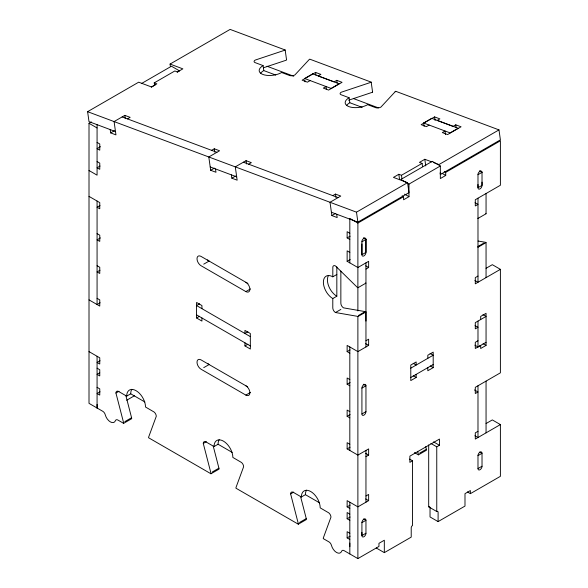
<?xml version="1.0" encoding="UTF-8"?>
<svg xmlns="http://www.w3.org/2000/svg" width="588" height="588" viewBox="0 0 588 588"><rect width="100%" height="100%" fill="white"/><g stroke="black" fill="none" stroke-linecap="round" stroke-linejoin="round"><path stroke-width="0.88" d="M125.898 395.724L131.58 417.737A3.793 2.19 60 0 1 131.69 418.693L123.627 423.353L117.953 420.075A3.8 2.198 60 0 0 115.799 420.082L114.66 421.883A7.607 4.388 60 0 1 106.038 416.907L104.899 413.79A3.8 2.198 60 0 0 102.746 411.291L89.008 403.361L89.008 123.296L91.368 121.936M97.071 404.397L97.071 408.021L97.071 356.277M349.823 546.7L349.823 543.077M365.956 321.085L365.956 311.927L357.886 316.587L357.886 558.6L378.951 546.443L378.951 543.334L384.324 540.232L384.324 552.646L376.261 547.994M361.921 532.338L361.921 535.572A2.852 1.646 -60 0 0 363.935 536.734A2.852 1.646 -60 0 0 365.956 533.242L365.956 520.307A2.852 1.646 -60 0 0 363.935 519.145A2.852 1.646 -60 0 0 361.921 522.636L361.921 535.572L365.956 533.242M361.921 243.946L361.921 254.722A2.852 1.646 -60 0 0 363.935 255.89A2.852 1.646 -60 0 0 365.956 252.399L365.956 239.463L363.649 238.125M409.623 459.103L412.555 460.801L412.555 525.481A1.904 1.095 -60 0 0 411.218 527.811L411.218 537.123L384.324 552.646M467.438 491.965L470.371 493.663L470.371 490.554L464.99 493.663L464.99 506.077L438.104 521.6L438.104 512.288A1.904 1.095 -60 0 0 436.759 511.509L428.689 506.856L428.689 444.903M436.759 511.509L436.759 446.829L439.449 445.278L439.449 439.067L409.873 456.141L409.873 462.352L412.555 460.801M477.985 184.456L477.985 187.712A2.852 1.646 -60 0 0 480.006 188.88A2.852 1.646 -60 0 0 482.02 185.382L482.02 182.126M357.886 316.587A3.807 2.198 60 0 0 357.122 316.271L335.483 312.522A3.8 2.198 60 0 1 332.793 307.862L332.793 298.55A13.311 7.681 60 0 1 323.378 282.255A13.311 7.681 60 0 1 332.793 276.816L332.837 266.967A3.8 2.198 60 0 1 335.483 265.952L357.122 287.187A3.807 2.198 60 0 0 357.886 287.76L365.956 283.107A3.807 2.198 60 0 1 365.758 282.982M395.107 91.794L380.928 107.075A3.8 1.786 -8 0 1 375.585 107.641L367.647 104.671A13.311 6.233 -8 0 1 348.971 106.641A13.311 6.233 -8 0 1 349.11 97.74L341.172 94.771A3.8 1.779 -8 0 1 341.209 92.235L370.308 82.526M115.483 131.55L89.008 121.657L87.605 111.676L138.694 82.18L151.498 86.965L156.871 83.856L154.225 82.871L154.578 85.363M170.417 66.569L170.064 64.07L230.114 29.4L285.165 49.98L286.569 59.961A3.8 1.786 -7.8 0 1 285.709 60.373L263.439 67.782M141.664 83.43L171.461 66.224L179.531 70.883L177.179 72.236M154.225 82.871L174.842 70.972L177.48 71.957L182.861 68.855L170.064 64.07M151.3 87.178L155.217 84.915M127.449 118.894L130.139 117.343L124.84 115.366L114.087 121.569L115.954 134.88L110.654 132.903L110.191 129.573M110.654 132.903L114.395 130.742M100.438 146.684L97.071 148.624L99.762 150.175L99.762 143.972L97.071 142.414M100.063 166.044L97.071 167.771L99.762 169.322L99.762 163.111L97.071 161.56M326.384 89.273L326.002 86.546L323.319 88.104L328.611 90.082L342.054 82.32L336.762 80.343L334.072 81.894L318.181 75.955L320.872 74.404L315.58 72.42L302.129 80.181L307.428 82.166L310.119 80.615M100.004 205.55L97.071 207.248L99.762 208.799L99.762 202.588L89.008 196.377M211.577 150.337L214.267 148.786L219.559 150.763L208.806 156.974L210.673 170.285L215.972 172.262L215.502 168.932M210.673 170.285L214.407 168.124M100.43 237.905L97.071 239.845L99.762 241.396L99.762 235.185L97.071 233.634M248.65 164.192L251.341 162.641L246.041 160.664L235.288 166.867L237.155 180.178L231.856 178.201L231.393 174.871M231.856 178.201L235.59 176.04M100.004 270.237L97.071 271.928L99.762 273.479L99.762 267.268L97.071 265.717M100.144 302.754L97.071 304.525L97.071 201.037M423.625 122.995L431.695 118.335L458.177 128.235L450.107 132.888L423.625 122.995L424.095 126.317M445.52 134.659L445.013 131.028L442.323 132.579L447.622 134.556L461.065 126.795L455.766 124.818L453.083 126.369L437.193 120.43L439.883 118.879L434.583 116.902L421.14 124.663L426.44 126.641L429.122 125.09M203.727 264.166L209.107 261.057A5.704 3.293 60 0 1 207.623 259.874M332.779 195.635L335.469 194.084L340.761 196.061L330.008 202.272L331.875 215.576L337.174 217.56L336.704 214.23M422.559 166.705L422.088 163.376L401.472 175.275L398.826 174.291L393.445 177.392L407.572 182.67L408.976 192.651L357.886 222.146L331.404 212.253M431.879 161.921L424.815 159.282L419.442 162.384L422.088 163.376M331.875 215.576L335.608 213.422M87.605 111.676L356.49 212.165L407.572 182.67M440.111 172.879L440.346 174.54L500.395 139.87L498.991 129.889L438.942 164.559L433.29 162.45M100.063 360.76L97.071 362.487L99.762 364.038L99.762 357.827L89.008 351.617M199.633 303.79L196.561 305.562L250.334 336.608M407.506 183.25L408.976 184.103L440.346 165.985L440.346 178.561L445.719 175.459L445.719 172.35L500.395 140.789L500.395 185.249L475.295 199.744L475.295 205.947L477.985 204.396L475.053 202.706M349.823 262.873L349.823 218.405L357.886 223.065L403.596 196.671L403.596 199.78L408.976 196.671L408.976 184.103M99.732 372.821L97.049 374.372L99.762 375.938L99.762 369.727L97.071 368.176M201.934 308.663L201.934 305.562L196.561 302.46L196.561 317.983L199.494 316.285M247.945 283.482L201.037 256.405A5.704 3.293 60 0 0 197.009 258.735A5.704 3.293 60 0 0 201.037 265.717L245.85 291.589L250.466 288.928M349.823 233.252L347.133 231.694L347.133 237.905L350.117 236.185M100.063 391.806L97.071 393.534L99.762 395.085L99.762 388.874L97.049 387.308M361.921 241.786L365.956 239.463M477.985 174.68L482.02 172.35L479.749 171.042M123.627 423.353A3.793 2.19 60 0 0 123.509 422.397L115.939 393.041L119.011 391.263M349.823 252.399L347.133 250.841L347.133 261.315L350.176 259.558M332.793 276.816L336.828 274.486M115.939 393.041A3.8 2.198 60 0 1 118.629 391.49L126.692 396.143L130.727 393.813A13.311 7.681 60 0 1 131.859 389.3M126.677 400.244L134.586 395.68M247.893 331.808L244.953 333.506L244.953 330.397L250.334 333.506L250.334 349.029L244.953 345.92L244.953 342.819M365.956 269.076L368.639 267.525L368.639 261.315L357.886 267.525L347.133 261.315M203.727 367.654L209.107 364.553A5.704 3.293 60 0 1 207.623 363.369M244.953 345.92L247.893 344.23M332.793 298.55L336.828 296.22L336.828 266.871M124.854 421.618L131.58 417.737M486.055 193.533L486.055 213.767L477.985 218.42A3.807 2.198 60 0 1 477.794 218.302M335.483 312.522L340.856 309.42M358.459 315.491L365.185 311.611A3.807 2.198 60 0 1 365.956 311.927M477.963 246.497L483.939 243.05M486.055 277.617L486.055 242.587L477.985 247.247A3.807 2.198 60 0 0 477.794 247.144M247.629 386.794L201.037 359.893A5.704 3.293 60 0 0 197.009 362.223A5.704 3.293 60 0 0 201.037 369.213L245.85 395.085L250.466 392.424M486.055 268.304L492.325 264.681L500.395 269.341L500.395 372.829L475.295 387.323L475.295 393.534L477.985 391.975L474.457 389.94M365.956 340.746L368.639 339.195L368.639 345.406L357.886 351.617L347.133 345.406L347.133 351.617L350.066 349.919M477.985 276.066L475.295 277.617L475.295 283.828L500.395 269.341M213.238 446.145L218.92 468.166A3.807 2.198 60 0 1 219.03 469.121L210.967 473.774A3.807 2.198 60 0 0 210.857 472.825L203.279 443.462L206.351 441.691M203.279 443.462A3.8 2.198 60 0 1 205.969 441.911L214.039 446.571L218.067 444.241A13.311 7.681 60 0 1 219.206 439.728M349.823 379.561L347.133 378.003L347.133 384.214L350.066 382.523M212.194 472.046L218.92 468.166M361.921 388.095L365.956 385.765A2.852 1.646 -60 0 0 363.935 384.603A2.852 1.646 -60 0 0 361.921 388.095L361.921 413.967A2.852 1.646 -60 0 0 363.935 415.135A2.852 1.646 -60 0 0 365.956 411.644L365.956 385.765L363.266 384.214M410.769 368.176L433.172 355.24L430.1 353.462M410.769 377.489L433.172 364.553M349.823 411.644L347.133 410.086L347.133 416.297L350.066 414.606M477.985 340.746L475.295 342.304L475.295 348.508L480.675 345.406L480.675 348.508L486.055 345.406L486.055 313.323L480.675 316.425L480.675 319.534M416.164 374.372L416.164 377.474L410.784 380.583L410.784 365.06L416.164 361.951L416.164 365.06L413.232 363.362M427.814 358.335L427.814 355.226L433.194 352.124L433.194 367.647L427.814 370.749L427.814 367.647M361.921 413.967L365.956 411.644M474.913 345.185L477.985 346.957L486.055 342.304M349.823 444.241L347.133 442.69L347.133 448.901L350.066 447.203M300.578 496.573L306.26 518.594A3.807 2.198 60 0 1 306.37 519.542L298.307 524.202A3.807 2.198 60 0 0 298.197 523.246L290.619 493.891L293.691 492.119M365.956 456.663L368.639 455.105L368.639 448.901L357.886 455.105L347.133 448.901M290.619 493.891A3.8 2.198 60 0 1 293.309 492.34L301.379 497L305.407 494.67A13.311 7.681 60 0 1 306.546 490.149M299.542 522.475L306.26 518.594M419.641 453.135L426.359 449.254L425.697 446.66M414.459 452.584L418.406 454.862L426.476 450.21A3.807 2.198 60 0 0 426.359 449.254M486.055 423.544L492.325 419.92L500.395 424.58L500.395 476.324L470.371 493.663M365.956 495.985L368.639 494.435L368.639 500.645L357.886 506.856L347.133 500.645L347.133 506.856L350.117 505.129M477.985 431.305L475.295 432.856L475.295 439.067L500.395 424.58M349.823 514.096L347.133 512.545L347.133 518.756L350.117 517.028M361.921 522.636L365.956 520.307L363.649 518.976M477.985 455.626L482.02 453.297A2.852 1.646 -60 0 0 480.006 452.135A2.852 1.646 -60 0 0 477.985 455.626L477.985 468.562A2.852 1.646 -60 0 0 480.006 469.724A2.852 1.646 -60 0 0 482.02 466.233L482.02 453.297L479.757 451.996M349.845 533.257L347.133 531.692L347.133 537.902L350.117 536.175M477.985 468.562L482.02 466.233M348.603 100.217L371.704 92.507A3.8 1.764 -8.2 0 0 372.571 92.103M478.073 241.021L485.284 242.271A3.807 2.198 60 0 1 486.055 242.587M365.185 311.611L343.546 307.862A3.8 2.198 60 0 1 340.856 303.21L340.856 271.105M372.586 92.103L371.182 82.122L309.751 59.16A3.807 1.779 -8.1 0 0 309.097 59.653L294.911 74.926A3.8 1.779 -8 0 1 289.575 75.492L281.63 72.522A13.311 6.233 -8 0 1 262.954 74.492A13.311 6.233 -8 0 1 263.101 65.599L255.155 62.629A3.8 1.779 -8 0 1 255.199 60.086L284.291 50.377A3.807 1.771 -8.2 0 0 285.158 49.973M395.768 91.309L498.991 129.889M267.018 66.246L293.75 76.242M353.542 98.586L378.297 107.839M263.093 65.599L263.799 70.589L275.743 75.051M362.171 107.354L349.816 102.731L349.11 97.74M122.15 116.916L216.876 152.314M243.351 162.214L338.071 197.612M210.21 166.955L236.685 176.848M479.823 170.792L482.02 172.064L482.02 185.382L477.985 187.712L477.985 174.393C477.728 172.541 481.381 169.322 482.02 172.064M440.346 165.985L432.276 161.333L400.906 179.443L406.043 182.405M444.256 171.505L445.719 172.35M442.051 173.342L445.719 175.459M404.573 194.136L408.976 196.671M402.133 195.826L403.596 196.671M474.913 280.505L477.985 282.277L477.985 198.185M363.751 237.809L365.956 239.073L365.956 252.399L361.921 254.722L361.921 241.403C361.664 239.551 365.317 236.332 365.956 239.073M482.983 314.654L486.055 316.432L475.295 322.636L475.295 328.846L477.985 327.296L475.053 325.605M347.133 237.905L349.823 239.463M365.707 265.835L368.639 267.525M483.123 343.715L486.055 345.406M89.008 123.296L97.071 127.956M430.262 365.949L433.194 367.647M89.008 170.505L97.071 175.165L97.071 124.671M365.655 343.679L368.639 345.406M413.232 375.783L416.164 377.474M347.133 351.617L349.823 353.168M474.913 435.737L477.985 437.516L477.985 385.772M347.133 384.214L349.823 385.765M433.584 441.889L439.449 445.278M430.894 443.44L436.759 446.829M196.561 314.874L250.334 345.92M196.561 317.983L201.934 321.085L201.934 317.983M347.133 416.297L349.823 417.847M97.071 298.322L99.762 299.873L99.762 306.083L89.008 299.873M365.655 453.385L368.639 455.105M438.104 521.6L430.034 516.948L430.034 507.628A1.904 1.095 -60 0 0 429.931 507.099M365.707 498.947L368.639 500.645M347.133 506.856L349.823 508.407M130.727 393.813L144.846 401.964M218.067 444.241L232.186 452.392M305.407 494.67L319.527 502.821M347.133 518.756L349.845 520.321M347.133 537.902L349.823 539.453M210.967 473.774L148.588 437.759A3.807 2.198 60 0 1 148.698 436.935L156.268 416.326A3.8 2.198 60 0 0 154.071 412.004L145.515 407.014A13.311 7.681 60 0 0 136.107 390.711A13.311 7.681 60 0 0 126.692 396.143M298.307 524.202L235.928 488.187A3.807 2.198 60 0 1 236.038 487.364L243.616 466.754A3.8 2.198 60 0 0 241.411 462.425L232.855 457.435A13.311 7.681 60 0 0 223.447 441.14A13.311 7.681 60 0 0 214.039 446.571M357.886 558.6L344.149 550.669A3.8 2.198 60 0 0 341.995 550.677L340.856 552.477A7.607 4.388 60 0 1 332.235 547.494L331.095 544.385A3.8 2.198 60 0 0 328.942 541.886L323.268 538.615A3.807 2.198 60 0 1 323.378 537.792L330.956 517.175A3.8 2.198 60 0 0 328.751 512.854L320.195 507.863A13.311 7.681 60 0 0 310.787 491.561A13.311 7.681 60 0 0 301.379 497M417.627 451.319L418.296 453.914A3.807 2.198 60 0 1 418.406 454.862M455.766 124.818L456.148 127.537M434.583 116.902L435.098 120.533M424.815 159.282L425.749 165.934M401.472 175.275L401.942 178.605M398.826 174.291L399.531 179.281M356.49 212.165L357.886 222.146M336.762 80.343L337.144 83.062M335.469 194.084L335.932 197.406M315.58 72.42L315.962 75.146M304.856 80.181L305.084 81.842M246.041 160.664L246.512 163.986M214.267 148.786L214.73 152.108M124.84 115.366L125.31 118.688M486.055 381.112L486.055 432.856M477.985 321.085L477.985 346.957M365.956 262.873L365.956 346.957M365.956 450.452L365.956 502.196M357.886 223.065L357.886 310.956M349.823 346.957L349.823 450.452M349.823 502.196L349.823 553.94M428.689 506.856A1.904 1.095 -60 0 1 429.438 506.687M260.506 73.471A13.311 6.24 -8 0 1 263.791 70.582M371.175 82.122A3.8 1.771 -8.1 0 1 370.3 82.526M346.53 105.619A13.311 6.225 -8 0 1 349.816 102.738M395.092 91.794A3.807 1.793 -7.7 0 1 395.746 91.302M486.055 213.767A3.807 2.198 60 0 1 485.857 213.642M245.85 282.277A5.704 3.293 60 0 1 249.885 289.259A5.704 3.293 60 0 1 245.85 291.589M245.85 385.772A5.704 3.293 60 0 1 249.885 392.755A5.704 3.293 60 0 1 245.85 395.085M336.828 296.22A13.311 7.681 60 0 1 328.464 275.537M312.684 73.86L304.621 78.513L331.095 88.413L339.166 83.753L312.684 73.86"/></g></svg>
